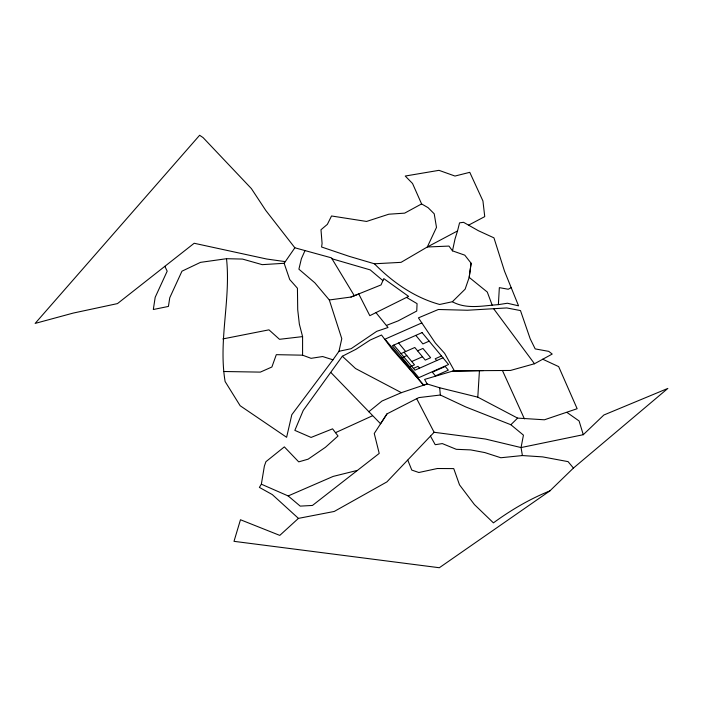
<?xml version="1.0" encoding="UTF-8"?>
<svg xmlns="http://www.w3.org/2000/svg" width="703" height="703" viewBox="0 0 703 703"><rect width="100%" height="100%" fill="white"/><g stroke="black" fill="none" stroke-linecap="round" stroke-linejoin="round"><path stroke-width="1.05" d="M329.32 299.979L341.79 338.714L338.978 351.289L332.958 359.804L322.633 356.535L311.069 358.328L302.58 355.182L302.589 336.605L299.346 324.101L297.721 309.786L297.431 288.239L289.715 279.53L284.153 263.291L294.865 247.79L331.421 257.834L354.312 295.717L381.026 284.935L383.794 278.616L408.61 296.385L369.813 315.673L358.767 293.977L350.955 297.035L329.32 299.979L314.847 282.826L298.898 269.187L301.385 258.739L305.023 250.549M374.418 263.783L401.044 262.351L427.31 246.99L436.493 227.403L434.217 213.8L428.074 207.666L421.598 203.923L404.647 213.141L388.803 214.213L366.562 221.445L331.535 215.979L327.361 224.362L320.99 229.74L322.088 243.519L321.587 246.999L349.057 256.296L374.418 263.783C392.485 282.184 414.594 297.633 439.683 304.469L452.363 301.745C466.634 309.592 482.996 305.682 498.383 304.636L499.341 287.641L508.234 289.241L511.204 287.668M542.716 359.207L558.665 366.615L577.145 408.715L544.438 419.788L517.601 418.109L477.803 397.16L479.437 370.666L510.466 370.455L534.5 363.75L552.215 354.057L548.727 351.359L535.185 348.899L530.185 338.776L520.475 310.568L506.766 307.94L467.407 310.243L438.356 309.496L418.426 317.87L435.306 342.976L444.621 353.319L454.516 371.07L483.471 370.586M332.958 359.804L291.807 414.717L286.622 437.301L240.145 405.728L225.109 381.518C218.246 340.498 230.892 299.75 226.524 258.704L242.491 259.073L262.228 264.653L284.153 263.291M498.383 304.636L507.417 303.239L518.55 305.823L504.49 271.103L493.945 237.851L478.348 230.698L463.558 222.315L459.56 222.833L457.521 230.944L427.31 246.99L448.971 246.076L452.477 250.848L464.78 255.163L471.107 263.212L469.191 277.377L465.131 289.161L452.363 301.745M471.107 263.212L469.191 277.377L487.284 292.053L492.197 305.19M298.441 518.375L279.776 535.396L240.47 519.745L234.002 541.336L439.331 567.734L549.869 490.905L573.437 468.057L667.85 388.425L603.859 415.007L583.279 434.7L521.055 447.565L485.421 439.024L434.111 432.275L386.922 481.889L334.233 511.459L298.441 518.375L272.325 494.604L259.381 487.39L261.358 484.191L264.372 466.08L265.927 461.686L284.346 446.88L298.713 461.862L308.125 459.173L325.463 447.275L338.029 436.001L332.572 428.839L311.086 437.433L294.847 430.377L303.239 410.438L342.335 356.245L356.043 349.242L370.2 340.032L381.518 335.015L392.186 349.312L423.645 385.156L427.178 383.979L439.683 387.766L477.803 397.16M452.477 250.848L455.034 238.923L457.521 230.944M573.437 468.057L568.077 461.634L542.663 456.888L522.399 455.553L521.055 447.565L523.445 435.139L510.87 424.735L465.764 406.949L440.342 395.016L418.935 397.59L416.686 398.663L387.01 413.865L380.569 423.768L330.955 372.581M387.01 413.865L374.251 433.479L379.216 453.417L312.457 505.448L300.207 506.116L288.168 495.94L261.358 484.191M510.87 424.735L517.601 418.109M368.732 411.8L381.957 401.044L401.378 392.661L427.178 383.979L424.612 379.418L454.261 370.613M468.462 225.224L484.745 216.612L482.935 200.953L469.771 172.332L454.982 176.049L438.98 170.337L405.236 176.04L412.538 183.492L421.598 203.923M335.463 432.688L372.528 415.754M421.818 322.914L385.007 339.171L423.645 385.156M401.009 353.583L414.796 347.493L425.262 360.094L430.64 357.713L422.942 348.442L417.564 350.815M429.164 341.148L422.898 343.916L415.807 335.375M406.809 355.569L401.431 357.95L409.12 367.221L414.498 364.839L404.04 352.238M411.738 361.518L422.494 356.764M413.434 368.372L417.995 366.351L419.506 368.17M441.475 355.982L435.21 358.75L436.721 360.569M442.987 357.801L414.955 370.182L393.865 345.068M288.168 495.94L333.169 476.406L357.142 470.448M350.955 297.035L354.312 295.717M386.369 325.454L398.17 320.867L416.747 311.042L417.064 303.643L406.545 297.413M549.869 490.905C529.754 498.963 510.914 510.088 493.427 522.865L474.437 504.587L459.507 484.85L453.743 468.602L437.354 468.514L418.856 472.504L411.791 470.079L407.81 460.193M338.978 351.289L351.087 348.706L376.711 331.333L388.021 327.501L375.964 312.615M222.842 338.934L268.968 329.839L279.495 339.312L302.589 336.605M226.524 258.704L200.504 262.36L181.963 271.182L169.757 297.756L168.43 306.429L153.316 309.513L155.187 297.299L167.182 271.182L164.862 266.332M522.399 455.553L500.835 457.75L484.85 452.583L470.72 449.902L456.291 449.314L442.292 443.584L435.227 444.709L430.473 436.141M452.688 371.079L479.437 370.666M224.09 371.509L260.338 372.115L271.885 367.01L276.305 354.664L302.58 355.182M285.295 261.639L266.692 259.02L194.177 243.264L117.471 303.599L73.209 313.081L35.15 323.406L199.626 135.266L203.079 137.603L251.384 188.597L265.752 210.408L294.865 247.79M331.983 258.774L370.191 269.882L382.915 280.611M401.378 392.661L355.551 368.539L342.335 356.245M567.013 412.468L579.087 420.965L583.279 434.7M398.601 342.976L405.684 351.518M493.629 308.705L534.5 363.759M416.686 398.663L434.111 432.275M502.434 370.49L524.403 418.856M439.683 387.766L440.342 395.016M422.081 332.607L392.336 345.744L418.821 377.66L448.558 364.523L422.081 332.607M445.254 366.465L432.345 372.168L435.421 375.877L448.329 370.173L445.254 366.465"/></g></svg>
